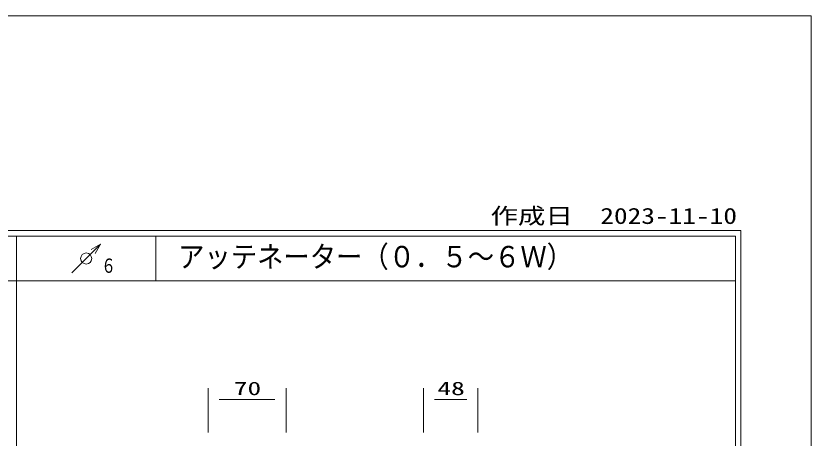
# Model space of a CAD drawing. Units: millimetres on the paper. Extents: x -401 to 401, y -280 to 280.
# Drawn here: x 257.9 to 400.6, y 203.8 to 279.5 of the extents above; entities that cross this region are included whole.
import ezdxf
from ezdxf.enums import TextEntityAlignment as Align

# ---------------------------------------------------------------- set-up
doc = ezdxf.new("R2010")
doc.units = ezdxf.units.MM
for name, color, linetype, lineweight in [('0-0_HOJO', 134, 'Continuous', 9), ('0-1_WAKU', 4, 'Continuous', 9), ('0-3_WAKU-M', 7, 'Continuous', 9), ('0-4_(J)SP', 7, 'Continuous', 9), ('0-6_SUNPO', 7, 'Continuous', 9), ('0-7_MOJI1', 7, 'Continuous', 9)]:
    doc.layers.add(name, color=color, linetype=linetype, lineweight=lineweight)
doc.styles.add('ＭＳ ゴシック', font='')
doc.styles.get('ＭＳ ゴシック').set_extended_font_data('MS Gothic')

msp = doc.modelspace()

# ---------------------------------------------------------------- linework, layer by layer
at = {"layer": '0-0_HOJO'}
msp.add_line((-400.595, 279.529), (400.595, 279.529), dxfattribs=at)
msp.add_lwpolyline([(400.595, 279.529), (400.595, -279.529), (-400.595, -279.529)], dxfattribs=at)
at = {"layer": '0-3_WAKU-M', "color": 3}
for p, q in [((387, 240), (-387, 240)), ((387, 240), (387, -240)), ((388, 241), (388, -241))]:
    msp.add_line(p, q, dxfattribs=at)
at = {"layer": '0-3_WAKU-M'}
for p, q in [((258, 240), (258, -240)), ((283, 240), (283, 232)), ((387, 232), (-387, 232))]:
    msp.add_line(p, q, dxfattribs=at)
at = {"layer": '0-3_WAKU-M', "color": 3}
msp.add_lwpolyline([(388, 241), (-388, 241), (-388, -241), (388, -241)], dxfattribs=at)
at = {"layer": '0-4_(J)SP'}
msp.add_line((267.907, 233.407), (273.093, 238.593), dxfattribs=at)
msp.add_lwpolyline([(271.415, 237.625), (273.093, 238.593), (272.125, 236.915)], dxfattribs=at)
msp.add_circle((270.499, 236.001), 1, dxfattribs=at)
at = {"layer": '0-6_SUNPO'}
for p, q in [((292.377, 204.757), (292.377, 212.732)), ((306.377, 204.757), (306.377, 212.732)), ((331.023, 204.757), (331.023, 212.732)), ((340.809, 204.757), (340.809, 212.732)), ((294.377, 210.732), (304.377, 210.732)), ((333.023, 210.732), (338.809, 210.732))]:
    msp.add_line(p, q, dxfattribs=at)

# ---------------------------------------------------------------- texts
at = {"layer": '0-1_WAKU', "style": 'ＭＳ ゴシック', "width": 1.25}
msp.add_text('作成日\u30002023-11-10', height=2.886, dxfattribs=at).set_placement((343.076, 241.339), align=Align.BOTTOM_LEFT)
at = {"layer": '0-4_(J)SP', "style": 'ＭＳ ゴシック', "width": 0.75}
msp.add_text('６', height=2.566, dxfattribs=at).set_placement((273.198, 232.666), align=Align.BOTTOM_LEFT)
at = {"layer": '0-6_SUNPO', "style": 'ＭＳ ゴシック', "width": 1.5}
for s, p in [('70', (296.996, 210.769)), ('48', (333.535, 210.769))]:
    msp.add_text(s, height=2.405, dxfattribs=at).set_placement(p, align=Align.BOTTOM_LEFT)
at = {"layer": '0-7_MOJI1', "style": 'ＭＳ ゴシック', "width": 0.9}
msp.add_text('アッテネーター（０．５～６Ｗ）', height=3.849, dxfattribs=at).set_placement((287, 233.26), align=Align.BOTTOM_LEFT)

doc.saveas('drawing.dxf')
